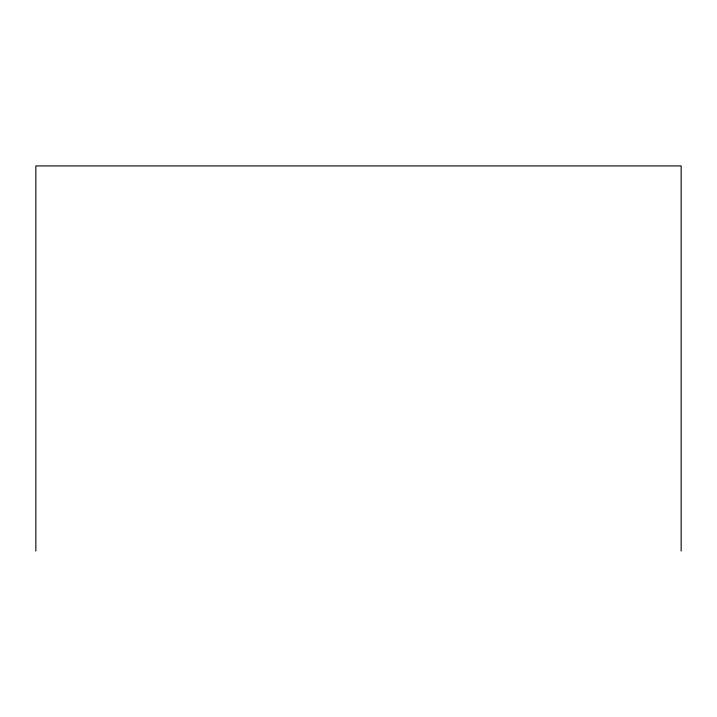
<?xml version="1.0" encoding="UTF-8"?>
<svg xmlns="http://www.w3.org/2000/svg" width="717" height="717" viewBox="0 0 717 717"><rect width="100%" height="100%" fill="white"/><g stroke="black" fill="none" stroke-linecap="round" stroke-linejoin="round"><path stroke-width="1.08" d="M681.15 551.068L681.15 165.932L35.85 165.932L35.85 551.068"/></g></svg>
